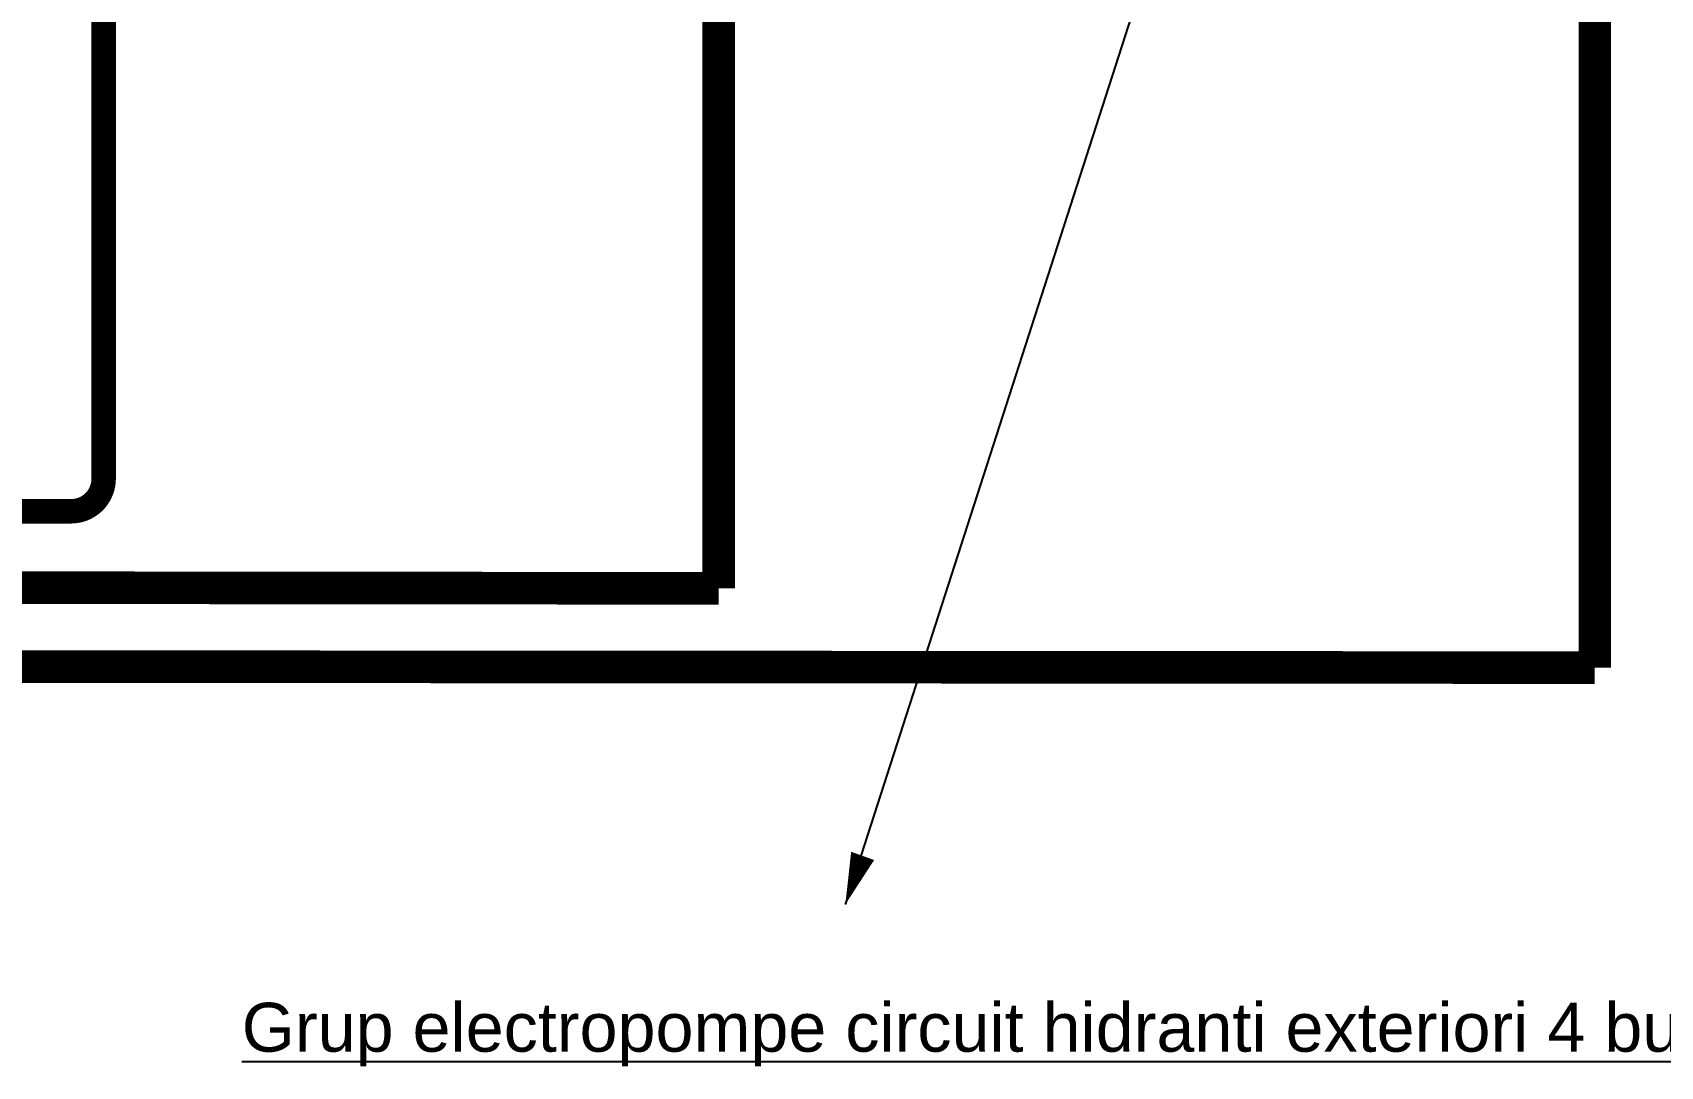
# Model space of a CAD drawing. Extents: x -6531732 to 89637, y -8915 to 32458.
# Drawn here: x 29517 to 34512, y 14348 to 17520 of the extents above; entities that cross this region are included whole.
import ezdxf

# ---------------------------------------------------------------- set-up
doc = ezdxf.new("R2010")
doc.units = 0
doc.layers.add('SAN-MC-HIDRANT', color=1, linetype='HE_LINE', lineweight=25)
doc.layers.add('SAN-MC-TEXT', color=7, linetype='Continuous')
doc.styles.get("Standard").update_dxf_attribs({"font": 'arial.ttf'})
doc.linetypes.add('HE_LINE', pattern='A,300,-250,["HE",Standard,S=0.5,R=0,X=-100.5,Y=-30.5],-100', length=650)
doc.linetypes.add('PSI_LINE', pattern='A,300,-150,["PSI",Standard,S=0.5,R=0,X=-130,Y=-30],-5', length=455)

msp = doc.modelspace()

# ---------------------------------------------------------------- linework, layer by layer
at = {"layer": 'SAN-MC-HIDRANT', "color": 140, "linetype": 'PSI_LINE', "ltscale": 2, "const_width": 75}
for points in [[(29635.5, 16051.2, 0.414214), (29735.5, 16151.2), (29735.5, 22644.8)], [(26414.1, 16723.6), (26414.1, 16151.2, 0.414214), (26514.1, 16051.2), (29635.5, 16051.2)]]:
    msp.add_lwpolyline(points, format="xyb", dxfattribs=at)
at = {"layer": 'SAN-MC-HIDRANT', "linetype": 'Continuous', "const_width": 100}
for points in [[(31622.7, 15814.8), (31622.7, 17634.5)], [(34310.8, 15571.6), (34310.8, 17634.5)], [(26406.3, 15819.8), (31622.7, 15814.8)], [(26489.4, 15576.7), (34310.8, 15571.6)]]:
    msp.add_lwpolyline(points, dxfattribs=at)
at = {"layer": 'SAN-MC-TEXT'}
msp.add_line((32011.3, 14845.4), (33094.5, 18205.9), dxfattribs=at)
msp.add_lwpolyline([(32064.3, 14994, 75, 0, 0), (32011.3, 14845.4, 0, 0, 0)], format="xyseb", dxfattribs=at)

# ---------------------------------------------------------------- texts
msp.add_text('%%UGrup electropompe circuit hidranti exteriori 4 buc (2F+1R+1J)', height=150, dxfattribs=at).set_placement((30159.3, 14393.3))

doc.saveas('drawing.dxf')
